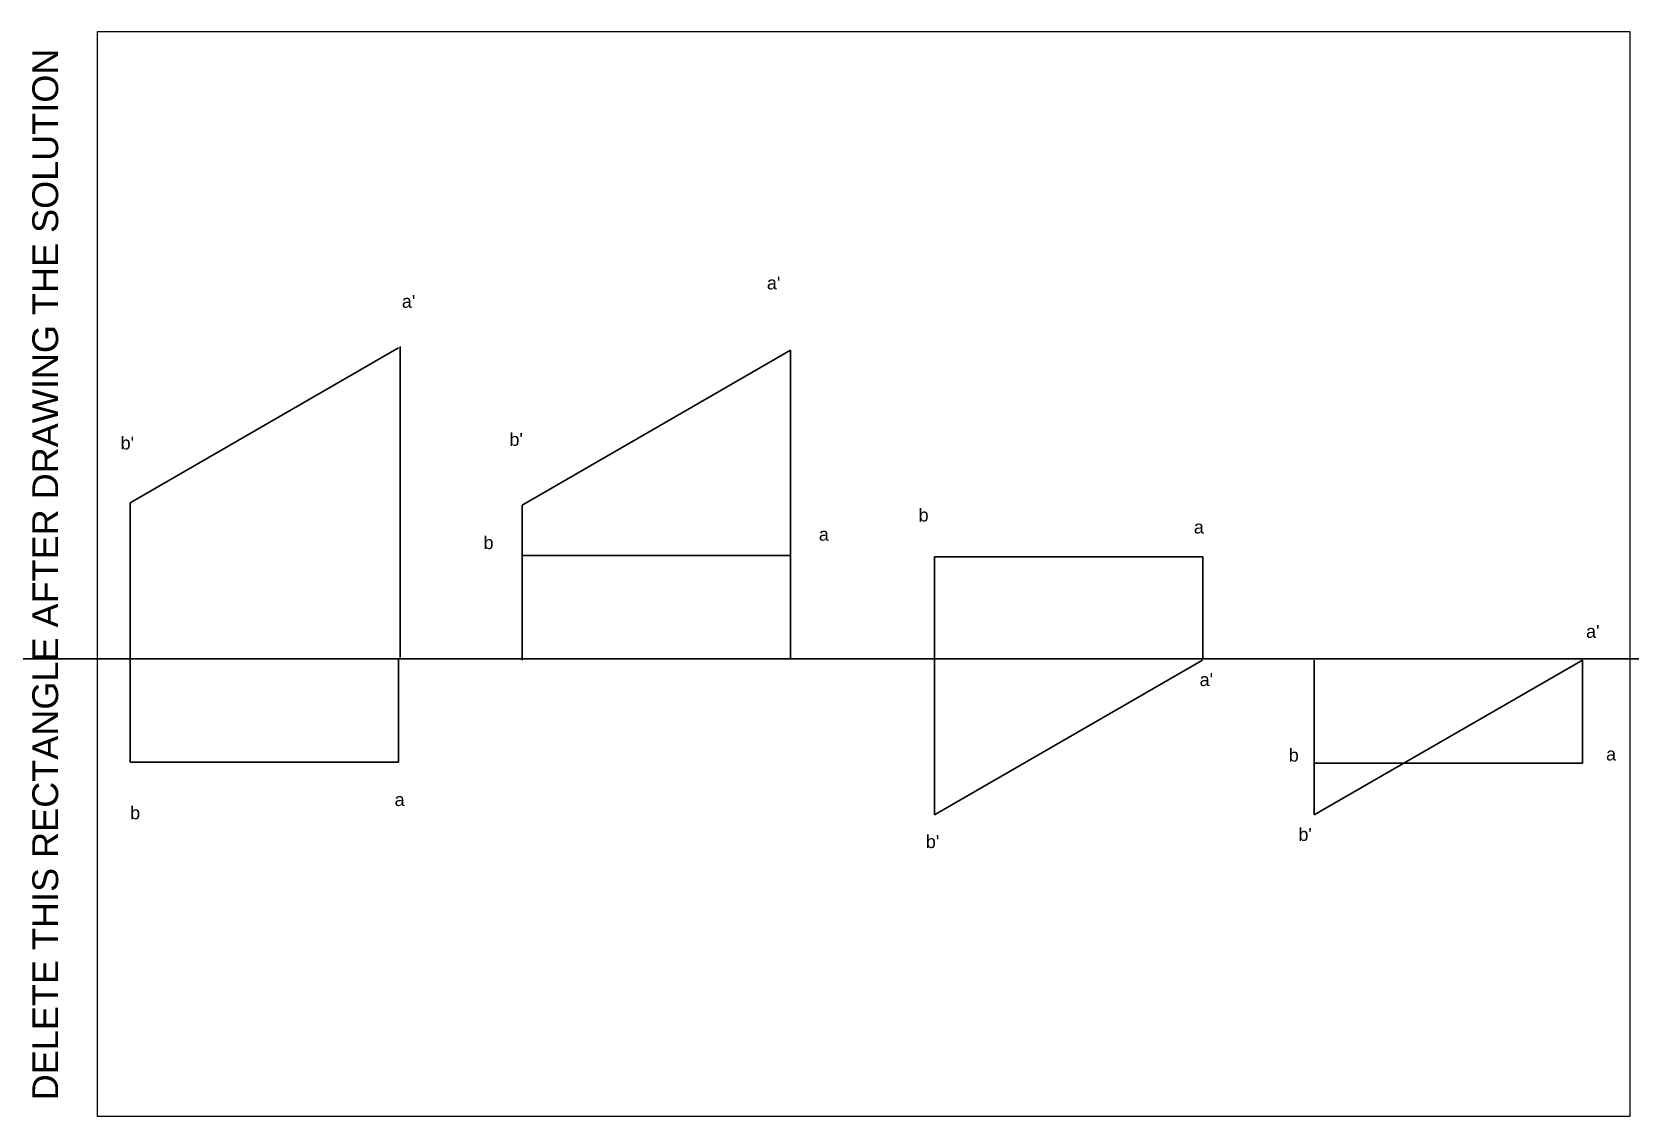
# Model space of a CAD drawing. Header units: millimetres. Extents: x -13 to 297, y 0 to 210.
import ezdxf

# ---------------------------------------------------------------- set-up
doc = ezdxf.new("R2010")
doc.units = ezdxf.units.MM
doc.layers.add('Comments', color=10, linetype='Continuous', lineweight=13, plot=False)
doc.layers.add('thick continuous', color=7, linetype='Continuous', lineweight=30)
doc.styles.get("Standard").update_dxf_attribs({"font": 'arial.ttf'})

msp = doc.modelspace()

# ---------------------------------------------------------------- linework, layer by layer
msp.add_lwpolyline([(0, 0), (297, 0), (297, 210), (0, 210)], close=True)
at = {"layer": 'thick continuous'}
for p, q in [((6.41, 118.79), (58.38, 148.79)), ((58.73, 149.09), (58.73, 88.85)), ((82.34, 118.33), (134.3, 148.33)), ((134.3, 148.33), (134.3, 88.56)), ((6.41, 88.79), (6.41, 118.79)), ((82.34, 88.33), (82.34, 118.33)), ((134.3, 108.56), (82.34, 108.56)), ((134.3, 88.56), (134.3, 108.56)), ((162.22, 88.33), (162.22, 108.33)), ((162.22, 108.33), (214.22, 108.33)), ((214.22, 108.33), (214.22, 88.56)), ((6.38, 68.56), (6.41, 88.79)), ((58.38, 88.56), (58.38, 68.56)), ((162.22, 88.33), (162.22, 58.33)), ((162.22, 58.33), (214.18, 88.33)), ((235.81, 88.33), (235.81, 58.33)), ((235.81, 58.33), (287.77, 88.33)), ((235.81, 88.33), (235.81, 68.33)), ((287.81, 68.33), (287.77, 88.33)), ((58.38, 68.56), (6.38, 68.56)), ((235.81, 68.33), (287.81, 68.33))]:
    msp.add_line(p, q, dxfattribs=at)
msp.add_xline((98.14, 88.56), (1, 0), dxfattribs=at)

# ---------------------------------------------------------------- texts
at = {"layer": 'Comments'}
msp.add_text('DELETE THIS RECTANGLE AFTER DRAWING THE SOLUTION', height=5, rotation=90, dxfattribs=at).set_placement((-7.57, 3.05))
at = {"layer": 'thick continuous', "char_height": 2.5, "attachment_point": 1}
for s, width, insert in [("a'", 1.694, (129.75, 162.63)), ("a'", 0.4863, (59.02, 159.07)), ("b'", 0.9871, (4.53, 131.62)), ("b'", 0.8148, (79.86, 132.32)), ('b ', 1.2828, (74.86, 112.32)), ('a', 0.9378, (139.82, 113.95)), ("a'", 1.3945, (288.48, 95.13)), ("a'", 1.2549, (213.6, 85.79)), ('b', 0.6111, (230.87, 71.15)), ('a', 1.0589, (292.35, 71.38)), ('b', 15.1937, (6.38, 59.99)), ("b'", 1.8788, (232.74, 55.8)), ("b'", 3.5007, (160.55, 54.41))]:
    msp.add_mtext_dynamic_manual_height_columns(s, width=width, gutter_width=12.5, heights=[0], dxfattribs=dict(at, insert=insert))
for s, insert in [('b ', (159.15, 117.67)), ('a', (212.48, 115.34)), ('a', (57.62, 62.55))]:
    msp.add_mtext(s, dxfattribs=dict(at, insert=insert))

doc.saveas('drawing.dxf')
